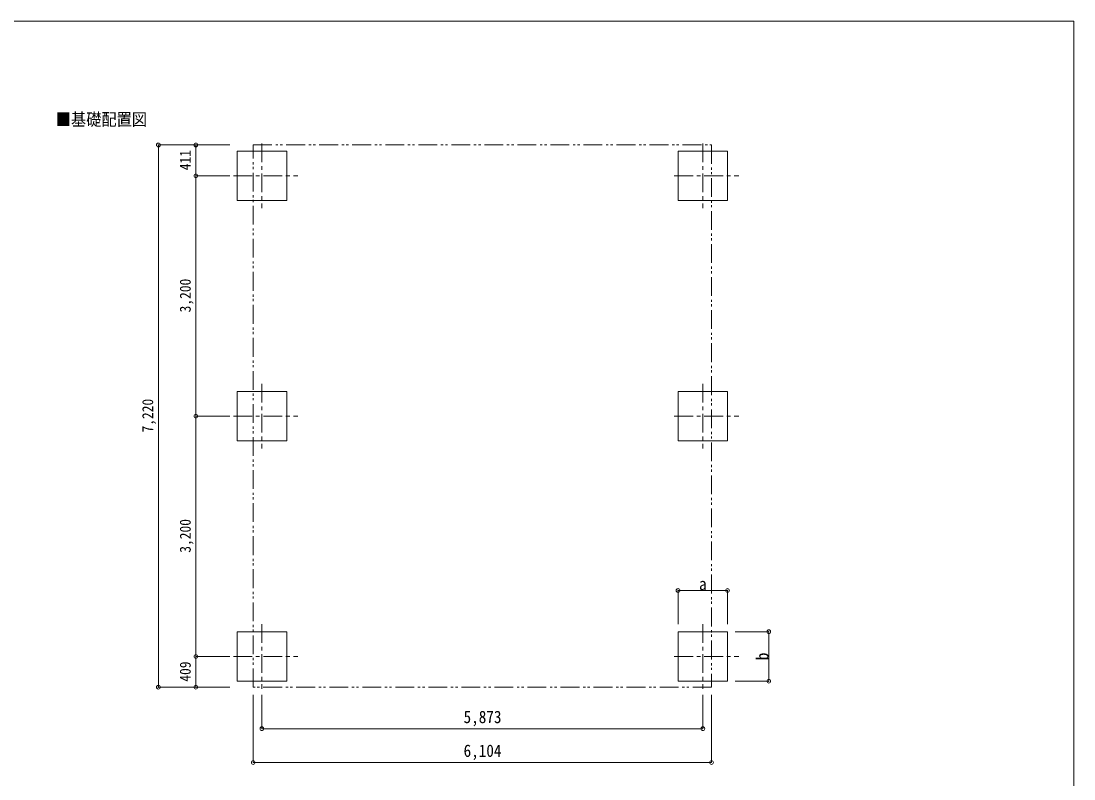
# Model space of a CAD drawing. Units: millimetres at full size, sheet at 1:50. Extents: x -14053 to 14053, y -9700 to 9700.
# Drawn here: x -678 to 13347, y -391 to 9700 of the extents above; entities that cross this region are included whole.
import ezdxf
from ezdxf.enums import TextEntityAlignment as Align

# ---------------------------------------------------------------- set-up
doc = ezdxf.new("R2010")
doc.units = ezdxf.units.MM
doc.header["$LTSCALE"] = 50
doc.header["$PDMODE"] = 32
doc.header["$PDSIZE"] = 50
doc.linetypes.add('CHAIN1', pattern=[8, 5, -1, 1, -1])
doc.linetypes.add('DOUBLE_CHAIN1', pattern=[8.8, 5, -1, 0.6, -0.6, 0.6, -1])
doc.layers.add('1-7', color=7, linetype='Continuous')
for name, color, linetype, lineweight in [('1-8', 6, 'Continuous', 9), ('1-A', 4, 'Continuous', 9), ('F-0', 7, 'Continuous', 9)]:
    doc.layers.add(name, color=color, linetype=linetype, lineweight=lineweight)
doc.styles.add('ＭＳ ゴシック', font='')
doc.styles.get('ＭＳ ゴシック').set_extended_font_data('MS Gothic')

msp = doc.modelspace()

# ---------------------------------------------------------------- linework, layer by layer
at = {"layer": '1-8'}
for p, q in [((1150.82, 8050.29), (2100.82, 8050.29)), ((1150.82, 8050.29), (1150.82, 830.29)), ((1650.82, 7639.68), (1650.82, 8050.29)), ((1650.82, 7639.68), (2100.82, 7639.68)), ((1650.82, 4439.68), (1650.82, 7639.68)), ((1650.82, 4439.68), (2100.82, 4439.68)), ((1650.82, 1239.68), (1650.82, 4439.68)), ((8072.82, 2118.73), (8072.82, 1668.73)), ((9281.82, 1569.73), (8831.82, 1569.73)), ((9281.82, 1569.73), (9281.82, 909.68)), ((1650.82, 1239.68), (2100.82, 1239.68)), ((1650.82, 830.29), (1650.82, 1239.68)), ((9281.82, 909.68), (8831.82, 909.68)), ((1150.82, 830.29), (2100.82, 830.29)), ((2414.33, -171.81), (2414.33, 727.83)), ((2529.83, 277.83), (2529.83, 727.83)), ((8402.83, 277.83), (8402.83, 727.83)), ((8518.33, -171.81), (8518.33, 727.83)), ((2529.83, 277.83), (8402.83, 277.83)), ((2414.33, -171.81), (8518.33, -171.81))]:
    msp.add_line(p, q, dxfattribs=at)
msp.add_lwpolyline([(8072.82, 2118.73), (8732.82, 2118.73), (8732.82, 1668.73)], dxfattribs=at)
for p in [(1150.82, 8050.29), (1650.82, 8050.29), (1650.82, 7639.68), (1650.82, 4439.68), (8072.82, 2118.73), (8732.82, 2118.73), (9281.82, 1569.73), (1650.82, 1239.68), (1150.82, 830.29), (1650.82, 830.29), (9281.82, 909.68), (2529.83, 277.83), (8402.83, 277.83), (2414.33, -171.81), (8518.33, -171.81)]:
    msp.add_point(p, dxfattribs=at)
at = {"layer": '1-A', "color": 7, "linetype": 'DOUBLE_CHAIN1'}
for p, q in [((2414.32, 830.29), (2414.32, 8050.29)), ((2414.32, 8050.29), (8518.32, 8050.29)), ((8518.32, 8050.29), (8518.32, 830.29)), ((8518.32, 830.29), (2414.32, 830.29))]:
    msp.add_line(p, q, dxfattribs=at)
at = {"layer": '1-A', "linetype": 'CHAIN1'}
for p, q in [((2529.82, 8069.73), (2529.82, 7209.68)), ((8402.82, 8069.73), (8402.82, 7209.68)), ((2149.82, 7639.68), (3009.82, 7639.68)), ((8022.82, 7639.68), (8882.82, 7639.68)), ((2529.82, 4869.73), (2529.82, 4009.68)), ((8402.82, 4869.73), (8402.82, 4009.68)), ((2149.82, 4439.68), (3009.82, 4439.68)), ((8022.82, 4439.68), (8882.82, 4439.68)), ((2529.82, 1669.73), (2529.82, 809.68)), ((8402.82, 1669.73), (8402.82, 809.68)), ((2149.82, 1239.68), (3009.82, 1239.68)), ((8022.82, 1239.68), (8882.82, 1239.68))]:
    msp.add_line(p, q, dxfattribs=at)
at = {"layer": '1-A'}
for p, q in [((2199.82, 7969.73), (2859.82, 7969.73)), ((2199.82, 7309.68), (2199.82, 7969.73)), ((2859.82, 7969.73), (2859.82, 7309.68)), ((8072.82, 7969.73), (8732.82, 7969.73)), ((8072.82, 7309.68), (8072.82, 7969.73)), ((8732.82, 7969.73), (8732.82, 7309.68)), ((2859.82, 7309.68), (2199.82, 7309.68)), ((8732.82, 7309.68), (8072.82, 7309.68)), ((2199.82, 4769.73), (2859.82, 4769.73)), ((2199.82, 4109.68), (2199.82, 4769.73)), ((2859.82, 4769.73), (2859.82, 4109.68)), ((8072.82, 4769.73), (8732.82, 4769.73)), ((8072.82, 4109.68), (8072.82, 4769.73)), ((8732.82, 4769.73), (8732.82, 4109.68)), ((2859.82, 4109.68), (2199.82, 4109.68)), ((8732.82, 4109.68), (8072.82, 4109.68)), ((2199.82, 1569.73), (2859.82, 1569.73)), ((2199.82, 909.68), (2199.82, 1569.73)), ((2859.82, 1569.73), (2859.82, 909.68)), ((8072.82, 1569.73), (8732.82, 1569.73)), ((8072.82, 909.68), (8072.82, 1569.73)), ((8732.82, 1569.73), (8732.82, 909.68)), ((2859.82, 909.68), (2199.82, 909.68)), ((8732.82, 909.68), (8072.82, 909.68))]:
    msp.add_line(p, q, dxfattribs=at)
at = {"layer": 'F-0', "color": 5, "lineweight": 5}
for p, q in [((-14053.43, 9700), (13346.57, 9700)), ((13346.57, 9700), (13346.57, -9700))]:
    msp.add_line(p, q, dxfattribs=at)

# ---------------------------------------------------------------- texts
at = {"layer": '1-7', "style": 'ＭＳ ゴシック', "width": 0.9}
msp.add_text('■基礎配置図', height=165, dxfattribs=at).set_placement((-215.83, 8258.05), align=Align.BOTTOM_LEFT)
at = {"layer": '1-8', "color": 7, "style": 'ＭＳ ゴシック', "width": 0.9}
for s, height, p in [('411', 146.6, (1625.82, 7713.74)), ('3,200', 146.6, (1625.82, 5820.93)), ('7,220', 146.6, (1125.82, 4221.54)), ('3,200', 146.6, (1625.82, 2620.93)), ('b', 165, (9326.82, 1189.7)), ('409', 146.6, (1625.82, 903.74))]:
    msp.add_text(s, height=height, rotation=90, dxfattribs=at).set_placement(p, align=Align.BOTTOM_LEFT)
for s, p in [('a', (8352.82, 2073.73)), ('5,873', (5216.33, 302.83)), ('6,104', (5216.33, -146.81))]:
    msp.add_text(s, height=165, dxfattribs=at).set_placement(p, align=Align.BOTTOM_LEFT)

doc.saveas('drawing.dxf')
